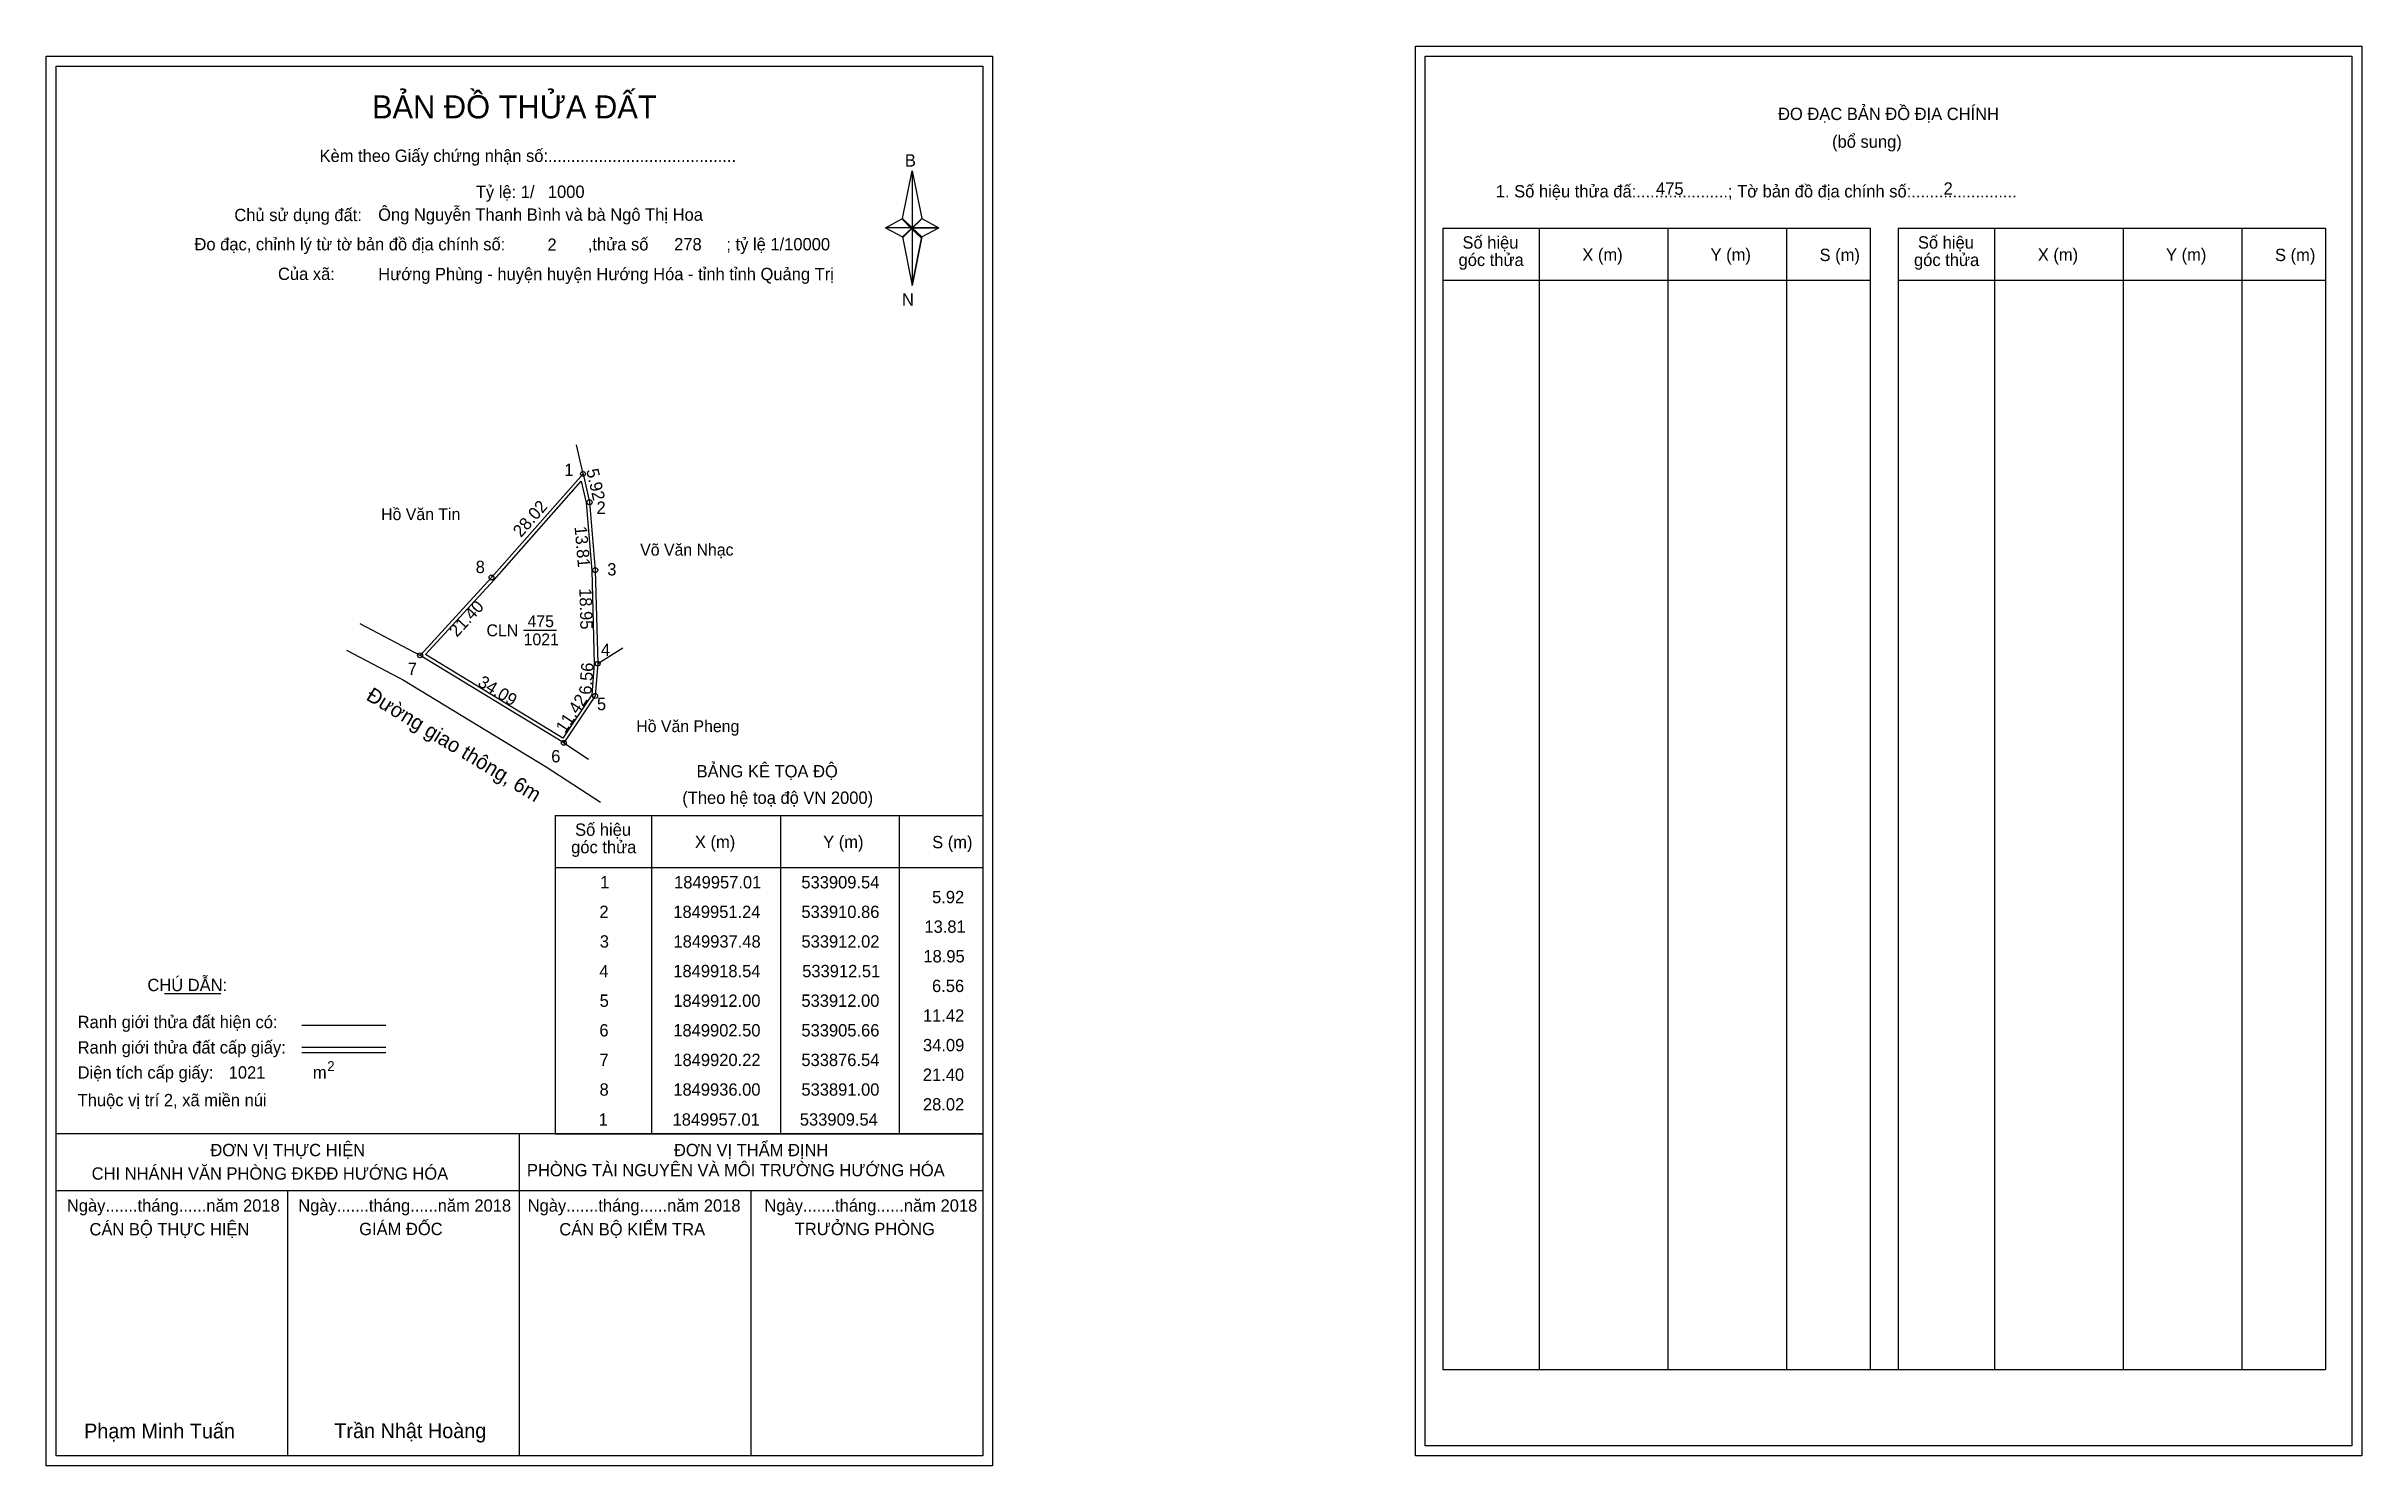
# Model space of a CAD drawing. Extents: x 533801 to 534270, y 1849756 to 1850044.
import ezdxf

# ---------------------------------------------------------------- set-up
doc = ezdxf.new("R2010")
doc.units = 0
for name, color, linetype in [('Level 1', 7, 'Continuous'), ('Level 10', 7, 'Continuous'), ('Level 11', 7, 'Continuous'), ('Level 13', 7, 'Continuous'), ('Level 27', 7, 'Continuous'), ('Level 3', 7, 'Continuous'), ('Level 36', 7, 'Continuous'), ('Level 4', 7, 'Continuous'), ('Level 49', 7, 'Continuous'), ('Level 53', 7, 'Continuous'), ('Level 55', 7, 'Continuous'), ('Level 6', 7, 'Continuous'), ('Level 63', 7, 'Continuous'), ('Level 9', 7, 'Continuous')]:
    doc.layers.add(name, color=color, linetype=linetype)

msp = doc.modelspace()

# ---------------------------------------------------------------- linework, layer by layer
at = {"layer": 'Level 1'}
for p, q in [((533802.82, 1850039.62), (533802.82, 1850039.62)), ((534080.14, 1850041.62), (534080.14, 1850041.62)), ((533974.24, 1850008.74), (533976.21, 1850018.38)), ((533976.21, 1850018.38), (533976.21, 1850006.85)), ((533976.21, 1850018.38), (533978.18, 1850008.74)), ((533970.8, 1850006.85), (533974.24, 1850008.74)), ((533974.24, 1850008.74), (533976.21, 1850006.85)), ((533976.06, 1850006.63), (533974.24, 1850008.52)), ((533976.21, 1850006.85), (533974.24, 1850005.01)), ((533976.06, 1850006.63), (533974.24, 1850004.79)), ((533974.24, 1850004.79), (533976.06, 1850006.63)), ((533974.24, 1850005.01), (533976.21, 1849995.15)), ((533978.03, 1850008.52), (533976.06, 1850006.63)), ((533976.06, 1850006.63), (533978.03, 1850008.52)), ((533978.03, 1850004.79), (533976.06, 1850006.63)), ((533978.18, 1850008.74), (533976.21, 1850006.85)), ((533976.21, 1850006.85), (533976.21, 1849995.15)), ((533976.21, 1850006.85), (533981.62, 1850006.85)), ((533976.21, 1850006.85), (533978.18, 1850005.01)), ((533978.18, 1850005.01), (533976.21, 1849995.15)), ((533978.18, 1850005.01), (533981.62, 1850006.85)), ((534083.68, 1850006.76), (534170.28, 1850006.76)), ((534103.27, 1849775.5), (534103.27, 1850006.76)), ((534129.34, 1849775.5), (534129.34, 1850006.76)), ((534153.31, 1850006.76), (534153.31, 1849775.5)), ((534170.28, 1850006.76), (534170.28, 1849775.5)), ((534175.93, 1850006.76), (534262.54, 1850006.76)), ((534195.52, 1849775.5), (534195.52, 1850006.76)), ((534221.6, 1849775.5), (534221.6, 1850006.76)), ((534245.57, 1850006.76), (534245.57, 1849775.5)), ((534262.54, 1850006.76), (534262.54, 1849775.5)), ((534083.68, 1849996.24), (534170.28, 1849996.24)), ((534175.93, 1849996.24), (534262.54, 1849996.24)), ((533903.92, 1849887.79), (533990.52, 1849887.79)), ((533923.51, 1849823.27), (533923.51, 1849887.79)), ((533949.58, 1849823.27), (533949.58, 1849887.79)), ((533973.55, 1849887.79), (533973.55, 1849823.27)), ((533903.92, 1849877.26), (533990.52, 1849877.26)), ((533824.74, 1849851.68), (533836.14, 1849851.68)), ((533852.6, 1849845.28), (533869.62, 1849845.28)), ((533852.6, 1849840.83), (533869.62, 1849840.83)), ((533852.6, 1849839.74), (533869.62, 1849839.74)), ((533909.65, 1849823.27), (533802.82, 1849823.27)), ((533990.52, 1849823.27), (533885.68, 1849823.27)), ((533896.67, 1849758.04), (533896.67, 1849823.27)), ((533903.92, 1849823.26), (533990.52, 1849823.26)), ((533990.52, 1849811.72), (533802.82, 1849811.72)), ((533849.74, 1849758.04), (533849.74, 1849811.72)), ((533943.59, 1849758.04), (533943.59, 1849811.72)), ((534083.68, 1849775.5), (534262.54, 1849775.5)), ((533990.52, 1849758.04), (533990.52, 1849758.04)), ((534267.84, 1849760.04), (534267.84, 1849760.04))]:
    msp.add_line(p, q, dxfattribs=at)
for points in [[(533974.24, 1850008.74), (533976.21, 1850018.38), (533976.21, 1850006.85)], [(533970.8, 1850006.85), (533974.24, 1850005.01), (533976.21, 1850006.85)], [(533976.21, 1850006.85), (533978.18, 1850008.74), (533981.62, 1850006.85)], [(533976.21, 1850006.85), (533976.21, 1849995.15), (533978.18, 1850005.01)]]:
    msp.add_lwpolyline(points, close=True, dxfattribs=at)
at = {"layer": 'Level 10'}
for p, q in [((533909.54, 1849957.01), (533891, 1849936)), ((533910.86, 1849951.24), (533912.02, 1849937.48)), ((533891, 1849936), (533876.54, 1849920.22)), ((533861.65, 1849921.29), (533872.33, 1849915.7)), ((533902.09, 1849897.66), (533913.09, 1849890.47))]:
    msp.add_line(p, q, dxfattribs=at)
for points in [[(533905.66, 1849902.5), (533876.54, 1849920.22), (533891, 1849936), (533909.54, 1849957.01), (533910.86, 1849951.24), (533912.02, 1849937.48), (533912.51, 1849918.54), (533912, 1849912)], [(533905.45, 1849903.45), (533877.63, 1849920.38), (533891.52, 1849935.53), (533909.16, 1849955.52), (533910.17, 1849951.13), (533911.32, 1849937.44), (533911.81, 1849918.56), (533911.32, 1849912.24)]]:
    msp.add_lwpolyline(points, close=True, dxfattribs=at)
msp.add_lwpolyline([(533872.33, 1849915.7), (533872.99, 1849915.36), (533902.09, 1849897.66)], dxfattribs=at)
at = {"layer": 'Level 11'}
for centre in [(533909.54, 1849957.01), (533910.86, 1849951.24), (533891, 1849936), (533912.02, 1849937.48), (533876.54, 1849920.22), (533912.51, 1849918.54), (533912, 1849912), (533905.66, 1849902.5), (533905.66, 1849902.5)]:
    msp.add_circle(centre, 0.5, dxfattribs=at)
at = {"layer": 'Level 27'}
for p, q in [((533909.54, 1849957.01), (533908.19, 1849962.86)), ((533876.54, 1849920.22), (533864.43, 1849926.61)), ((533912.51, 1849918.54), (533917.58, 1849921.75)), ((533905.66, 1849902.5), (533910.68, 1849899.21))]:
    msp.add_line(p, q, dxfattribs=at)
at = {"layer": 'Level 3'}
for p, q in [((534083.68, 1850006.76), (534083.68, 1849775.5)), ((534175.93, 1850006.76), (534175.93, 1849775.5)), ((533903.92, 1849887.79), (533903.92, 1849823.27))]:
    msp.add_line(p, q, dxfattribs=at)
at = {"layer": 'Level 63'}
for points in [[(534078.15, 1850043.62), (534269.85, 1850043.62), (534269.85, 1849758.04), (534078.15, 1849758.04)], [(533800.82, 1850041.62), (533992.52, 1850041.62), (533992.52, 1849756.04), (533800.82, 1849756.04)], [(533802.82, 1850039.62), (533990.52, 1850039.62), (533990.52, 1849758.04), (533802.82, 1849758.04)], [(534080.15, 1850041.62), (534267.85, 1850041.62), (534267.85, 1849760.04), (534080.15, 1849760.04)]]:
    msp.add_lwpolyline(points, close=True, dxfattribs=at)
at = {"layer": 'Level 9'}
msp.add_line((533897.51, 1849925.3), (533904.17, 1849925.3), dxfattribs=at)

# ---------------------------------------------------------------- texts
at = {"layer": 'Level 1'}
for s, height, p in [('BẢN ĐỒ THỬA ĐẤT', 4.6657, (533866.79, 1850029.02)), ('ĐO ĐẠC BẢN ĐỒ ĐỊA CHÍNH', 2.5, (534151.62, 1850028.68)), ('(bổ sung)', 2.5, (534162.56, 1850023.06)), ('Kèm theo Giấy chứng nhận số:.........................................', 2.5, (533856.17, 1850020.19)), ('B', 2.5, (533974.75, 1850019.25)), ('1. Số hiệu thửa đấ:....................; Tờ bản đồ địa chính số:.......................', 2.5, (534094.45, 1850013)), ('Chủ sử dụng đất:', 2.5, (533838.91, 1850008.2)), ('Đo đạc, chỉnh lý từ tờ bản đồ địa chính số:                  ,thửa số                 ; tỷ lệ 1/10000', 2.5, (533830.83, 1850002.27)), ('Số hiệu', 2.5, (534087.69, 1850002.63)), ('Số hiệu', 2.5, (534179.95, 1850002.63)), ('góc thửa', 2.5, (534086.9, 1849999.1)), ('X (m)', 2.5, (534111.97, 1850000.16)), ('Y (m)', 2.5, (534137.95, 1850000.16)), ('S (m)', 2.5, (534160.03, 1850000.11)), ('góc thửa', 2.5, (534179.16, 1849999.1)), ('X (m)', 2.5, (534204.23, 1850000.16)), ('Y (m)', 2.5, (534230.21, 1850000.16)), ('S (m)', 2.5, (534252.29, 1850000.11)), ('Của xã:', 2.5, (533847.75, 1849996.27)), ('N', 2.5, (533974.15, 1849991.08)), ('BẢNG KÊ TỌA ĐỘ', 2.5, (533932.55, 1849895.49)), ('(Theo hệ toạ độ VN 2000)', 2.5, (533929.65, 1849890.13)), ('Số hiệu', 2.5, (533907.93, 1849883.66)), ('X (m)', 2.5, (533932.21, 1849881.18)), ('Y (m)', 2.5, (533958.19, 1849881.18)), ('S (m)', 2.5, (533980.27, 1849881.13)), ('góc thửa', 2.5, (533907.14, 1849880.13)), ('CHÚ DẪN:', 2.5, (533821.3, 1849852.19)), ('Ranh giới thửa đất hiện có:', 2.5, (533807.17, 1849844.69)), ('Ranh giới thửa đất cấp giấy:', 2.5, (533807.17, 1849839.55)), ('Diện tích cấp giấy:', 2.5, (533807.17, 1849834.47)), ('m', 2.5, (533854.82, 1849834.49)), ('2', 2, (533857.72, 1849836)), ('Thuộc vị trí 2, xã miền núi', 2.5, (533807.17, 1849828.87)), ('ĐƠN VỊ THẨM ĐỊNH', 2.5, (533927.96, 1849818.75)), ('ĐƠN VỊ THỰC HIỆN', 2.5, (533834.05, 1849818.75)), ('PHÒNG TÀI NGUYÊN VÀ MÔI TRƯỜNG HƯỚNG HÓA', 2.5, (533898.18, 1849814.68)), ('CHI NHÁNH VĂN PHÒNG ĐKĐĐ HƯỚNG HÓA', 2.5, (533810.01, 1849813.99)), ('Ngày.......tháng......năm 2018', 2.5, (533804.99, 1849807.51)), ('Ngày.......tháng......năm 2018', 2.5, (533851.86, 1849807.51)), ('Ngày.......tháng......năm 2018', 2.5, (533898.33, 1849807.51)), ('Ngày.......tháng......năm 2018', 2.5, (533946.29, 1849807.51)), ('CÁN BỘ THỰC HIỆN', 2.5, (533809.57, 1849802.7)), ('GIÁM ĐỐC', 2.5, (533864.2, 1849802.76)), ('CÁN BỘ KIỂM TRA', 2.5, (533904.74, 1849802.7)), ('TRƯỞNG PHÒNG', 2.5, (533952.43, 1849802.76)), ('Phạm Minh Tuấn', 3, (533808.48, 1849761.58)), ('Trần Nhật Hoàng', 3, (533859.17, 1849761.63))]:
    msp.add_text(s, height=height, dxfattribs=at).set_placement(p)
at = {"layer": 'Level 11'}
msp.add_text('Tỷ lệ: 1/', height=2.5, dxfattribs=at).set_placement((533887.83, 1850012.88))
at = {"layer": 'Level 13'}
for s, p in [('CLN', (533889.99, 1849924.1)), ('475', (533898.3, 1849925.94)), ('1021', (533897.51, 1849922.26))]:
    msp.add_text(s, height=2.4, dxfattribs=at).set_placement(p)
at = {"layer": 'Level 36'}
for s, p in [(' Hồ Văn Tin', (533867.75, 1849947.63)), (' Võ Văn Nhạc', (533920.23, 1849940.43)), ('Hồ Văn Pheng', (533920.33, 1849904.67))]:
    msp.add_text(s, height=2.4, dxfattribs=at).set_placement(p)
at = {"layer": 'Level 4'}
msp.add_text('Đường giao thông, 6m', height=3, rotation=328.6788, dxfattribs=at).set_placement((533865.4, 1849911.35))
at = {"layer": 'Level 49'}
for s, rotation, p in [('5.92', 282.8858, (533910.17, 1849957.75)), ('28.02', 48.5736, (533896.97, 1849943.98)), ('13.81', 274.8188, (533907.82, 1849946.29)), ('21.40', 47.4994, (533883.99, 1849923.77)), ('18.95', 271.482, (533908.79, 1849933.81)), ('34.09', 328.6788, (533888.03, 1849914.16)), ('6.56', 85.541, (533911.21, 1849912.18)), ('11.42', 56.2821, (533905.9, 1849904.3))]:
    msp.add_text(s, height=2.5, rotation=rotation, dxfattribs=at).set_placement(p)
at = {"layer": 'Level 53'}
for s, p in [('1', (533913.01, 1849873.01)), ('1849957.01', (533927.99, 1849873.01)), ('533909.54', (533953.77, 1849873.01)), ('2', (533912.86, 1849867.01)), ('1849951.24', (533927.83, 1849867.01)), ('533910.86', (533953.78, 1849867.01)), ('5.92', (533980.25, 1849870.01)), ('13.81', (533978.7, 1849864.01)), ('3', (533912.94, 1849861.01)), ('1849937.48', (533927.87, 1849861.01)), ('533912.02', (533953.79, 1849861.01)), ('18.95', (533978.49, 1849858.01)), ('4', (533912.85, 1849855.01)), ('1849918.54', (533927.83, 1849855.01)), ('533912.51', (533953.94, 1849855.01)), ('5', (533912.91, 1849849.01)), ('1849912.00', (533927.83, 1849849.01)), ('533912.00', (533953.78, 1849849.01)), ('6.56', (533980.24, 1849852.01)), ('6', (533912.86, 1849843.01)), ('1849902.50', (533927.83, 1849843.01)), ('533905.66', (533953.78, 1849843.01)), ('11.42', (533978.4, 1849846.01)), ('34.09', (533978.41, 1849840.01)), ('7', (533912.87, 1849837.01)), ('1849920.22', (533927.84, 1849837.01)), ('533876.54', (533953.77, 1849837.01)), ('21.40', (533978.38, 1849834.01)), ('8', (533912.89, 1849831.01)), ('1849936.00', (533927.83, 1849831.01)), ('533891.00', (533953.78, 1849831.01)), ('1', (533912.7, 1849824.94)), ('1849957.01', (533927.68, 1849824.94)), ('533909.54', (533953.46, 1849824.94)), ('28.02', (533978.4, 1849828.01))]:
    msp.add_text(s, height=2.5, dxfattribs=at).set_placement(p)
at = {"layer": 'Level 55'}
for s, height, p in [('1', 0.4, (533909.43, 1849957.01)), ('0', 0.11, (533909.5, 1849956.9)), ('0', 0.11, (533909.5, 1849956.9)), ('0', 0.11, (533909.5, 1849956.9)), ('2', 0.4, (533910.72, 1849951.24)), ('0', 0.11, (533910.82, 1849951.13)), ('0', 0.11, (533910.82, 1849951.13)), ('8', 0.4, (533890.87, 1849936)), ('0', 0.11, (533890.96, 1849935.89)), ('3', 0.4, (533911.9, 1849937.48)), ('0', 0.11, (533911.98, 1849937.37)), ('0', 0.11, (533911.98, 1849937.37)), ('7', 0.4, (533876.41, 1849920.22)), ('0', 0.11, (533876.5, 1849920.11)), ('0', 0.11, (533876.5, 1849920.11)), ('4', 0.4, (533912.37, 1849918.54)), ('0', 0.11, (533912.47, 1849918.43)), ('0', 0.11, (533912.47, 1849918.43)), ('0', 0.11, (533912.47, 1849918.43)), ('0', 0.11, (533912.47, 1849918.43)), ('5', 0.4, (533911.87, 1849912)), ('0', 0.11, (533911.96, 1849911.89)), ('0', 0.11, (533911.96, 1849911.89)), ('6', 0.4, (533905.52, 1849902.5)), ('0', 0.11, (533905.62, 1849902.39)), ('0', 0.11, (533905.62, 1849902.39)), ('0', 0.11, (533905.62, 1849902.39))]:
    msp.add_text(s, height=height, dxfattribs=at).set_placement(p)
at = {"layer": 'Level 6'}
for s, p in [('1000', (533902.42, 1850012.9)), ('475', (534126.9, 1850013.54)), ('2', (534185.15, 1850013.56)), ('Ông Nguyễn Thanh Bình và bà Ngô Thị Hoa', (533868.04, 1850008.27)), ('2', (533902.34, 1850002.18)), ('278', (533928, 1850002.26)), ('Hướng Phùng - huyện huyện Hướng Hóa - tỉnh tỉnh Quảng Trị', (533868.06, 1849996.23)), ('1021', (533837.76, 1849834.47))]:
    msp.add_text(s, height=2.5, dxfattribs=at).set_placement(p)
at = {"layer": 'Level 9'}
for s, p in [('1', (533905.74, 1849956.55)), ('2', (533912.28, 1849948.89)), ('8', (533887.8, 1849936.89)), ('3', (533914.45, 1849936.41)), ('4', (533913.16, 1849920.11)), ('7', (533874.03, 1849916.24)), ('5', (533912.36, 1849909.12)), ('6', (533903.1, 1849898.54))]:
    msp.add_text(s, height=2.5, dxfattribs=at).set_placement(p)

doc.saveas('drawing.dxf')
